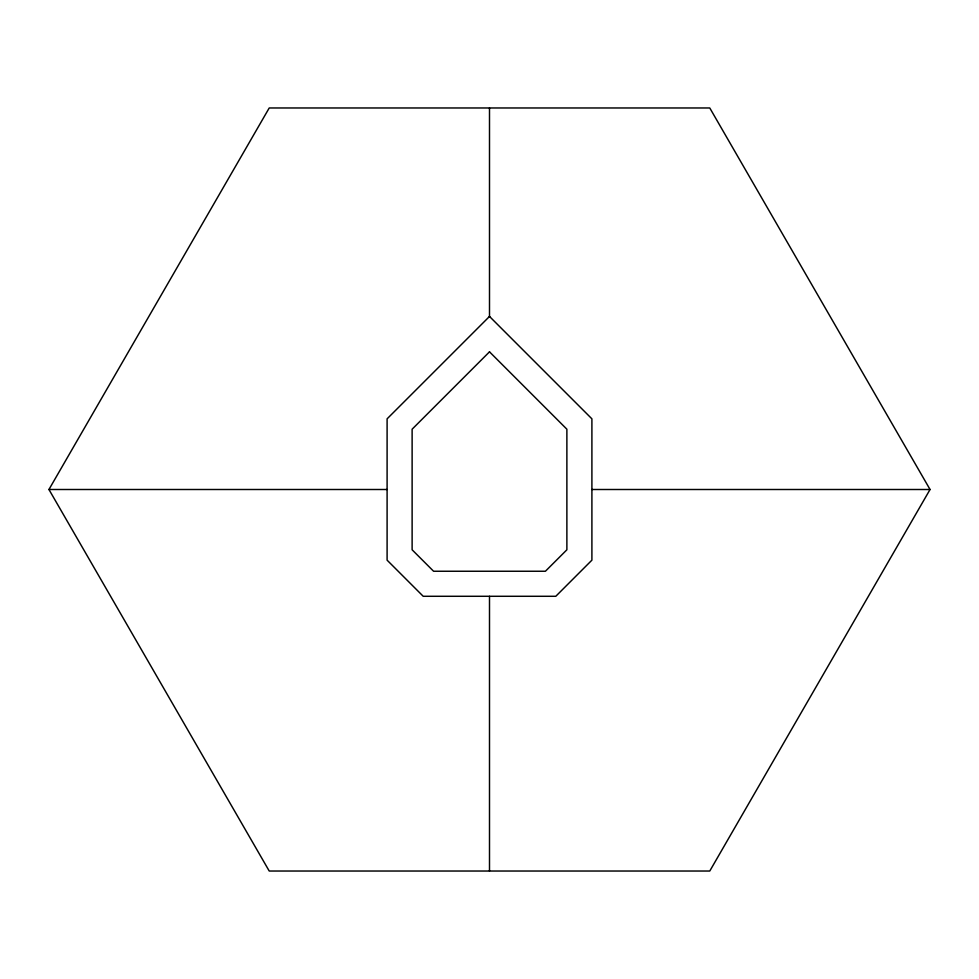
<?xml version="1.0" encoding="UTF-8"?>
<svg xmlns="http://www.w3.org/2000/svg" width="979" height="979" viewBox="0 0 979 979"><rect width="100%" height="100%" fill="white"/><g stroke="black" fill="none" stroke-linecap="round" stroke-linejoin="round"><path stroke-width="1.47" d="M48.95 489.5L269.225 107.971L709.775 107.971L930.05 489.5L709.775 871.029L269.225 871.029L48.95 489.5L387.011 489.5M591.989 489.5L930.05 489.5M489.5 107.971L489.5 317.049M489.5 596.333L489.5 871.029M489.5 316.437L387.097 418.841L387.097 560.159L423.209 596.284L555.791 596.284L591.903 560.159L591.903 418.841L489.5 316.437M489.5 351.828L412.122 429.206L412.122 549.794L433.587 571.246L545.413 571.246L566.878 549.794L566.878 429.206L489.5 351.828"/></g></svg>
